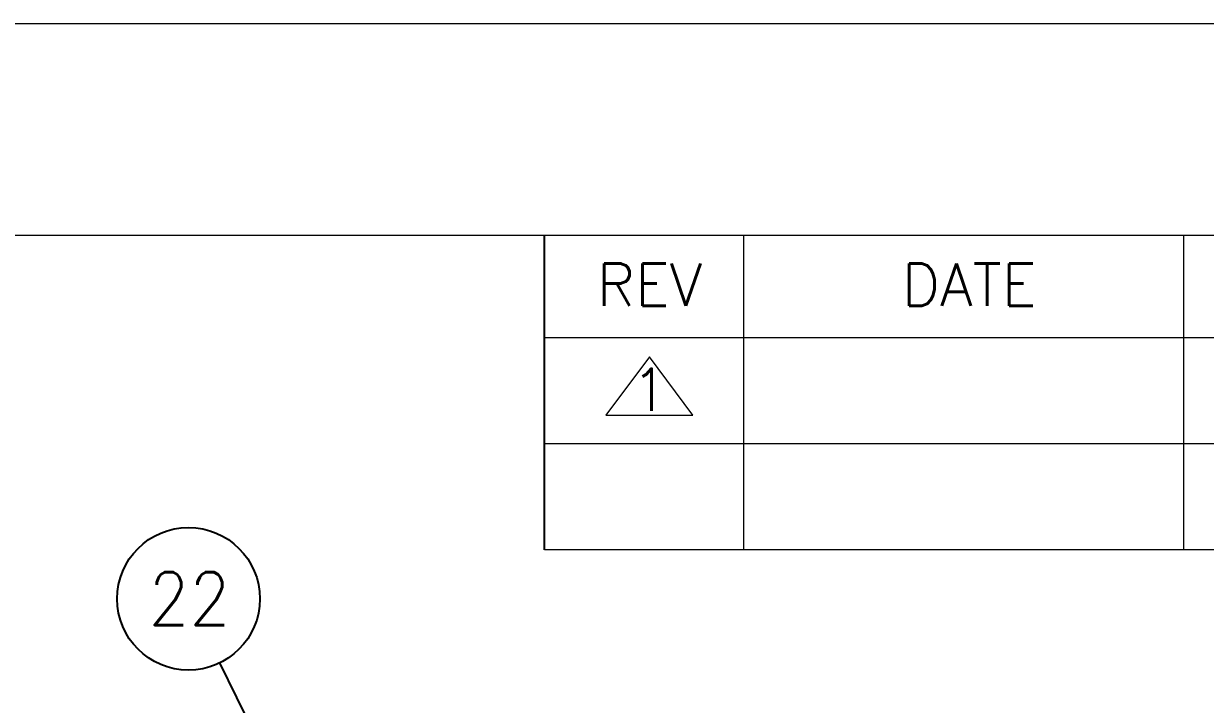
# Model space of a CAD drawing. Extents: x 14808 to 20058, y -13198 to -11680.
# Drawn here: x 15337.5 to 15448.9, y -12592.8 to -12528.5 of the extents above; entities that cross this region are included whole.
import ezdxf

# ---------------------------------------------------------------- set-up
doc = ezdxf.new("R2010")
doc.units = 0
doc.header["$LTSCALE"] = 7
doc.header["$MEASUREMENT"] = 0
doc.layers.get('0').update_dxf_attribs({"color": 2, "linetype": 'CONTINUOUS'})
doc.styles.add('GHS', font='romans', dxfattribs={"bigfont": 'ghs'})
doc.styles.add('TEXTSTYLE_0', font='txt.shx', dxfattribs={"width": 0.8, "bigfont": 'whgtxt.shx'})
doc.dimstyles.new('STANDARD$7', dxfattribs={"dimtxt": 3.5, "dimasz": 3, "dimexe": 1, "dimexo": 0.0625, "dimgap": 1, "dimtad": 1, "dimdec": 4, "dimzin": 0, "dimdsep": 46, "dimtxsty": 'GHS', "dimcen": 1, "dimclrt": 2, "dimadec": 0, "dimazin": 0, "dimtfac": 1, "dimtdec": 4, "dimtofl": 0, "dimtmove": 0, "dimatfit": 3, "dimfxl": 1, "dimtolj": 1, "dimtzin": 0, "dimarcsym": 0})

# ---------------------------------------------------------------- blocks, each defined once
blk = doc.blocks.new('A$C0B8879E6')
at = {"color": 2}
blk.add_circle((3.366, 3.366), 3.366, dxfattribs=at)
at = {"color": 2, "insert": (3.41, 3.376), "char_height": 2.5, "width": 5.41323, "attachment_point": 5, "style": 'TEXTSTYLE_0'}
blk.add_mtext('{\\W0.9;22}', dxfattribs=at)
blk = doc.blocks.new('A$C3ED52FEC')
at = {"linetype": 'Continuous', "lineweight": 0}
h = blk.add_hatch(dxfattribs=at)
h.set_pattern_fill('ANSI31', color=2, scale=0.25, style=0)
h.set_pattern_definition([(45, (-201.2296, 37.0511), (-0.561266, 0.561266), [])])
edge = h.paths.add_edge_path(flags=0)
edge.add_line((32.5, 28.531), (32.5, 29.841))
edge.add_arc((31.25, 29.841), 1.25, 0, 89.25)
edge.add_line((31.266, 31.091), (3.984, 31.448))
edge.add_arc((4, 32.698), 1.25, 180, 269.25, ccw=False)
edge.add_line((2.75, 32.698), (2.75, 37.224))
edge.add_arc((2, 37.224), 0.75, 0, 89.25)
edge.add_line((2.01, 37.974), (0, 38))
edge.add_line((0, 38), (0, 37))
edge.add_line((0, 37), (1.503, 36.98))
edge.add_arc((1.5, 36.73), 0.25, 0, 89.25, ccw=False)
edge.add_line((1.75, 36.73), (1.75, 32.698))
edge.add_arc((4, 32.698), 2.25, 180, 269.25)
edge.add_line((3.971, 30.448), (31.253, 30.091))
edge.add_arc((31.25, 29.841), 0.25, 0, 89.25, ccw=False)
edge.add_line((31.5, 29.841), (31.5, 28.531))
edge.add_line((31.5, 28.531), (32.5, 28.531))

msp = doc.modelspace()

# ---------------------------------------------------------------- linework, layer by layer
at = {"color": 2, "linetype": 'Continuous', "lineweight": 15}
for p, q in [((14807.56, -12528.52), (15647.56, -12528.52)), ((15405.35, -12548.52), (15405.35, -12578.18)), ((15446.84, -12548.52), (15446.84, -12578.18)), ((15627.56, -12558.18), (15386.6, -12558.18)), ((15627.56, -12558.18), (15386.6, -12558.18)), ((15396.48, -12559.98), (15392.36, -12565.47)), ((15400.59, -12565.47), (15396.48, -12559.98)), ((15392.36, -12565.47), (15400.59, -12565.47)), ((15627.56, -12568.18), (15386.6, -12568.18)), ((15627.56, -12578.18), (15386.6, -12578.18))]:
    msp.add_line(p, q, dxfattribs=at)
at = {"color": 7, "linetype": 'Continuous', "lineweight": 15}
msp.add_line((15627.56, -12548.52), (14827.56, -12548.52), dxfattribs=at)
msp.add_line((15386.6, -12578.18), (15386.6, -12548.52))

# ---------------------------------------------------------------- block references
at = {"xscale": 2, "yscale": 2, "zscale": 2}
for name, p in [('A$C0B8879E6', (15346.28, -12589.53)), ('A$C3ED52FEC', (15320.29, -12657.28))]:
    msp.add_blockref(name, p, dxfattribs=at)

# ---------------------------------------------------------------- texts
at = {"color": 2, "lineweight": 15, "char_height": 4, "width": 12.9242, "attachment_point": 5, "style": 'TEXTSTYLE_0'}
for s, insert in [('{\\W1;REV}', (15396.5, -12553.15)), ('{\\W1;DATE}', (15426.63, -12553.15)), ('{\\W1;1}', (15396.51, -12563.07))]:
    msp.add_mtext(s, dxfattribs=dict(at, insert=insert))

# ---------------------------------------------------------------- leaders
msp.add_leader([(15367.29, -12611.95), (15355.97, -12588.84)], dimstyle='STANDARD$7', override={"dimtxt": 3, "dimexo": 0.3, "dimgap": 2, "dimtad": 0, "dimdec": 1, "dimzin": 8, "dimcen": 0, "dimclrd": 2, "dimclre": 2, "dimazin": 2, "dimtp": 0.1, "dimtfac": 0.5, "dimtdec": 1, "dimfxl": 2.5, "dimarcsym": 1})

doc.saveas('drawing.dxf')
